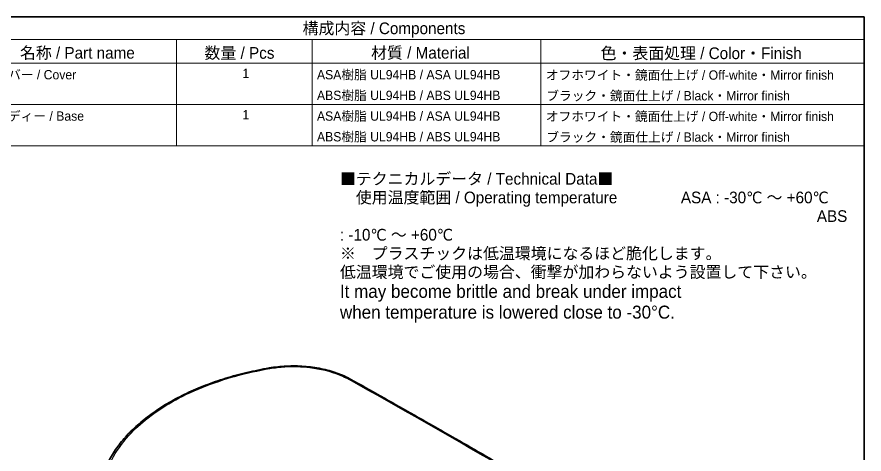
# Model space of a CAD drawing. Header units: millimetres. Extents: x -310 to 1154, y 4 to 285.
# Drawn here: x -170.1 to -49, y 129.3 to 191.8 of the extents above; entities that cross this region are included whole.
import ezdxf

# ---------------------------------------------------------------- set-up
doc = ezdxf.new("R2010")
doc.units = ezdxf.units.MM
for name, color, linetype, lineweight in [('Border (ISO)', 7, 'Continuous', 35), ('Symbol (ISO)', 7, 'Continuous', 18), ('Visible (ISO)', 7, 'Continuous', 35), ('Visible Narrow (ISO)', 7, 'Continuous', 25)]:
    doc.layers.add(name, color=color, linetype=linetype, lineweight=lineweight)
doc.styles.add('Note Text (TK)', font='')
doc.styles.add('Note Text (TK2)', font='')
doc.styles.get('Note Text (TK)').set_extended_font_data('MS PGothic')
doc.styles.get('Note Text (TK2)').set_extended_font_data('MS PGothic')

# ---------------------------------------------------------------- blocks, each defined once
blk = doc.blocks.new('図面枠 tk図枠')
at = {"layer": 'Border (ISO)'}
for p, q in [((14.49999999999999, 289), (405.4999999999999, 289)), ((405.4999999999999, 289), (405.4999999999999, 8.000000000000007))]:
    blk.add_line(p, q, dxfattribs=at)
blk = doc.blocks.new('構成内容 _ Components')
at = {"layer": 'Symbol (ISO)'}
for p, q in [((405.4999999999999, 289), (203.0081086952506, 289)), ((405.4999999999999, 289), (405.4999999999999, 284.1590641930699)), ((405.4999999999999, 284.1590641930699), (203.0081086952506, 284.1590641930699)), ((258.0081086952505, 284.1590641930699), (258.0081086952505, 279.1181283861399)), ((287.1038493812052, 284.1590641930699), (287.1038493812052, 279.1181283861399)), ((336.1718445860173, 284.1590641930699), (336.1718445860173, 279.1181283861399)), ((405.4999999999999, 284.1590641930699), (405.4999999999999, 279.1181283861399)), ((405.4999999999999, 279.1181283861399), (203.0081086952506, 279.1181283861399)), ((258.0081086952505, 279.1181283861399), (258.0081086952505, 261.3871345788241)), ((287.1038493812052, 279.1181283861399), (287.1038493812052, 261.3871345788241)), ((336.1718445860173, 279.1181283861399), (336.1718445860173, 261.3871345788241)), ((405.4999999999999, 279.1181283861399), (405.4999999999999, 261.3871345788241)), ((405.4999999999999, 270.2526314824819), (203.0081086952506, 270.2526314824819)), ((405.4999999999999, 261.3871345788241), (203.0081086952506, 261.3871345788241))]:
    blk.add_line(p, q, dxfattribs=at)
at = {"layer": 'Symbol (ISO)', "color": 7, "attachment_point": 7}
for s, insert, char_height, style in [('構成内容 / Components', (285.0632592412601, 284.5619882218539), 2.5, 'Note Text (TK)'), ('名称 / Part name', (224.4305298359651, 279.7891810618341), 2.5, 'Note Text (TK)'), ('数量 / Pcs', (264.0240499117237, 279.7599412582814), 2.5, 'Note Text (TK)'), ('材質 / Material', (299.7569929306366, 279.7964910499751), 2.5, 'Note Text (TK)'), ('色・表面処理 / Color・Finish', (348.9811398141015, 279.6941517747939), 2.5, 'Note Text (TK)'), ('カバー / Cover', (219.1617090907564, 275.5508769497275), 2.000000029802322, 'Note Text (TK2)'), ('1', (272.1530419257442, 275.9134500807151), 2.000000029802322, 'Note Text (TK2)'), ('ASA樹脂 UL94HB / ASA UL94HB', (288.1422494800816, 275.4046781554818), 2.000000029802322, 'Note Text (TK2)'), ('オフホワイト・鏡面仕上げ / Off-white・Mirror finish', (337.2486447837703, 275.3228068172932), 2.000000029802322, 'Note Text (TK2)'), ('ABS樹脂 UL94HB / ABS UL94HB', (288.1422494800816, 270.9719295993447), 2.000000029802322, 'Note Text (TK2)'), ('ブラック・鏡面仕上げ / Black・Mirror finish', (337.338245014482, 270.8900582611561), 2.000000029802322, 'Note Text (TK2)'), ('ボディー / Base', (219.1233089918799, 266.5450292125344), 2.000000029802322, 'Note Text (TK2)'), ('1', (272.1530419257442, 267.0479531770572), 2.000000029802322, 'Note Text (TK2)'), ('ASA樹脂 UL94HB / ASA UL94HB', (288.1422494800816, 266.5391812518239), 2.000000029802322, 'Note Text (TK2)'), ('オフホワイト・鏡面仕上げ / Off-white・Mirror finish', (337.2486447837703, 266.4573099136352), 2.000000029802322, 'Note Text (TK2)'), ('ABS樹脂 UL94HB / ABS UL94HB', (288.1422494800816, 262.1064326956868), 2.000000029802322, 'Note Text (TK2)'), ('ブラック・鏡面仕上げ / Black・Mirror finish', (337.338245014482, 262.0245613574982), 2.000000029802322, 'Note Text (TK2)')]:
    blk.add_mtext(s, dxfattribs=dict(at, insert=insert, char_height=char_height, style=style))

msp = doc.modelspace()

# ---------------------------------------------------------------- linework, layer by layer
at = {"layer": 'Visible (ISO)'}
for points, knots in [([(-134.074730721686, 141.638277358709), (-133.6715507079472, 141.7080774883961), (-133.262279367822, 141.7656077358602), (-132.4360025286012, 141.855566251222), (-132.019000297578, 141.8879934332434), (-131.1818617374229, 141.9274186484014), (-130.7617298643984, 141.9344165130315), (-129.9229614840584, 141.9229146636218), (-129.5043276595093, 141.9044158148032), (-128.6730846238252, 141.8420995632387), (-128.2604739824666, 141.7982815785112), (-127.4457879261325, 141.6857454659992), (-127.0437174408771, 141.6170280973747), (-126.2545263919751, 141.4553545900722), (-125.8674094110014, 141.3624004126976), (-125.1122962403168, 141.1531153276553), (-124.7442954862177, 141.0367835249166), (-124.0313859766503, 140.7817838574211), (-123.6864807280485, 140.643117940386), (-123.0235243336526, 140.3446557983923), (-122.7054741619765, 140.1848620593233), (-122.4025822219668, 140.0151520323418)], [0, 0, 0, 0, 0.1228480406059892, 0.1228480406059892, 0.2456960812119784, 0.2456960812119784, 0.3685441218179676, 0.3685441218179676, 0.4913921624239568, 0.4913921624239568, 0.614240203029946, 0.614240203029946, 0.7370882436359353, 0.7370882436359353, 0.8599362842419243, 0.8599362842419243, 0.9827843248479134, 0.9827843248479134, 1.105632365453902, 1.105632365453902, 1.228480406059891, 1.228480406059891, 1.228480406059891, 1.228480406059891]), ([(-157.0095686028713, 128.3404191698353), (-156.6833368711867, 128.9742460837441), (-156.3030417324857, 129.5973336452658), (-155.439106467718, 130.8161361182677), (-154.9554691660451, 131.4118567121994), (-153.8903542739014, 132.5705896552765), (-153.3088784161802, 133.133604283321), (-152.054245866445, 134.2220096749962), (-151.3810926095459, 134.7474003526068), (-149.9498498609574, 135.7560355037265), (-149.1917482816168, 136.2392870061571), (-147.5980106323225, 137.1594225378486), (-146.7623789167551, 137.5963016943355), (-145.02177105027, 138.4197624651611), (-144.1168025465383, 138.8063407628285), (-142.2462882718295, 139.5257135449838), (-141.2807310308078, 139.8585115436281), (-139.2983504241565, 140.4672868386493), (-138.2815347274857, 140.7432604057865), (-136.2065636574702, 141.235816009976), (-135.1484163365843, 141.4523966289873), (-134.0747307216947, 141.6382773587075)], [4.15e-13, 4.15e-13, 4.15e-13, 4.15e-13, 0.3328231298921161, 0.3328231298921161, 0.6656462597838173, 0.6656462597838173, 0.9984693896755183, 0.9984693896755183, 1.331292519567219, 1.331292519567219, 1.66411564945892, 1.66411564945892, 1.996938779350621, 1.996938779350621, 2.329761909242323, 2.329761909242323, 2.662585039134024, 2.662585039134024, 2.995408169025725, 2.995408169025725, 3.328231298917426, 3.328231298917426, 3.328231298917426, 3.328231298917426]), ([(-122.4025822219666, 140.0151520323412), (-119.5430060100686, 138.4129345680497), (-116.6831541123883, 136.8008066549724), (-110.9630021580457, 133.5567882084773), (-108.1027021015071, 131.9248976751288), (-102.3817570592209, 128.641412977665), (-99.5211120735972, 126.9898188136199), (-93.79958041614569, 123.6669865544519), (-90.93869374444166, 121.9957484594001), (-85.21678196735166, 118.6336887459092), (-82.35575686208958, 116.9428671275417), (-79.49471416914838, 115.2422843042548)], [1.555769873217585, 1.555769873217585, 1.555769873217585, 1.555769873217585, 1.561780454648509, 1.561780454648509, 1.567791036079434, 1.567791036079434, 1.573801617510358, 1.573801617510358, 1.579812198941283, 1.579812198941283, 1.585822780372208, 1.585822780372208, 1.585822780372208, 1.585822780372208])]:
    msp.add_open_spline(points, degree=3, knots=knots, dxfattribs=at)
at = {"layer": 'Visible Narrow (ISO)'}
for centre, major_axis, ratio, start_param, end_param in [((-133.9894374943651, 141.1456060023534), (-0.0852932273243543, 0.4926713563549131), 0.2302578834190888, 5.668625487697471, 6.283185307179606), ((-122.6469831603852, 139.5789546214136), (0.2444009384185969, 0.4361974109278056), 0.5861103716055318, 0, 0.7670387492510118), ((-76.27930698290469, -1506.233589251741), (1035.683890557976, -1733.345792330822), 0.567186184392591, 2.332592377751399, 2.362645284906024)]:
    msp.add_ellipse(centre, major_axis=major_axis, ratio=ratio, start_param=start_param, end_param=end_param, dxfattribs=at)
for points, knots in [([(-133.993714164869, 141.5594560461136), (-133.2816231447541, 141.6827360794964), (-132.5489314862994, 141.7668121764707), (-130.626308752082, 141.8793321598093), (-129.42613418579, 141.8436131303973), (-126.7580732567185, 141.5240141008228), (-125.3194168127133, 141.1680919705253), (-123.5612559731145, 140.4634204780514), (-123.0869761219358, 140.2381216017219), (-122.6484515975892, 139.9924167841671)], [0, 0, 0, 0, 0.2227364223703483, 0.2227364223703483, 0.5791146981629057, 0.5791146981629057, 1.04240645669323, 1.04240645669323, 1.228480406059892, 1.228480406059892, 1.228480406059892, 1.228480406059892]), ([(-156.5748659889574, 128.5222219618622), (-155.958535045804, 129.7196748816882), (-155.1388268178641, 130.8832450886431), (-152.518918451138, 133.7632721928651), (-150.4237856725864, 135.3912985586707), (-145.2865782359537, 138.3063088643279), (-142.1871043098392, 139.5586471752952), (-137.2602754781483, 140.9140553835783), (-135.6459165072034, 141.2734201965317), (-133.9937141648776, 141.559456046112)], [4.15e-13, 4.15e-13, 4.15e-13, 4.15e-13, 0.651244656780449, 0.651244656780449, 1.693236107628503, 1.693236107628503, 2.811435512471255, 2.811435512471255, 3.328231298917426, 3.328231298917426, 3.328231298917426, 3.328231298917426])]:
    msp.add_open_spline(points, degree=3, knots=knots, dxfattribs=at)

# ---------------------------------------------------------------- block references
at = {"xscale": 0.6666666666666666, "yscale": 0.6666666666666666, "zscale": 0.6666666666666666}
msp.add_blockref('図面枠 tk図枠', (-319.3344111451724, -0.87388915871594), dxfattribs=at)
at = {"layer": 'Symbol (ISO)', "xscale": 0.6666666666666666, "yscale": 0.6666666666666666, "zscale": 0.6666666666666666}
msp.add_blockref('構成内容 _ Components', (-319.3344111451724, -0.87388915871594), dxfattribs=at)

# ---------------------------------------------------------------- texts
at = {"layer": 'Symbol (ISO)', "color": 7, "insert": (-123.9532931931132, 158.8131421851597), "char_height": 1.666666666666666, "width": 73.3507787759742, "attachment_point": 4, "line_spacing_factor": 0.958594262599945, "style": 'Note Text (TK)'}
msp.add_mtext('■テクニカルデータ / Technical Data■\\P\u3000使用温度範囲 / Operating temperature\u3000\u3000\u3000\u3000ASA : -30℃ ～ +60℃{\\H1.3211x; }\\P\u3000\u3000\u3000\u3000\u3000\u3000\u3000\u3000\u3000\u3000\u3000\u3000\u3000\u3000\u3000\u3000\u3000\u3000\u3000\u3000\u3000\u3000\u3000\u3000\u3000\u3000\u3000\u3000\u3000\u3000ABS : -10℃ ～ +60℃{\\H1.18x; }\\P{\\fMeiryo UI|b0|i0|c128|p50;※\u3000プラスチックは低温環境になるほど脆化します。\\H1.2557x; \\H0.79636x;\\P低温環境でご使用の場合、衝撃が加わらないよう設置して下さい。\\fMS PGothic|b0|i0|c128|p50;\\H1.2087x; }\\P{\\H1.116x;It may become brittle and break under impact \\H1.0459x; \\H0.95608x;\\Pwhen temperature is lowered close to -30°C.\\H1.0894x; }', dxfattribs=at)

doc.saveas('drawing.dxf')
